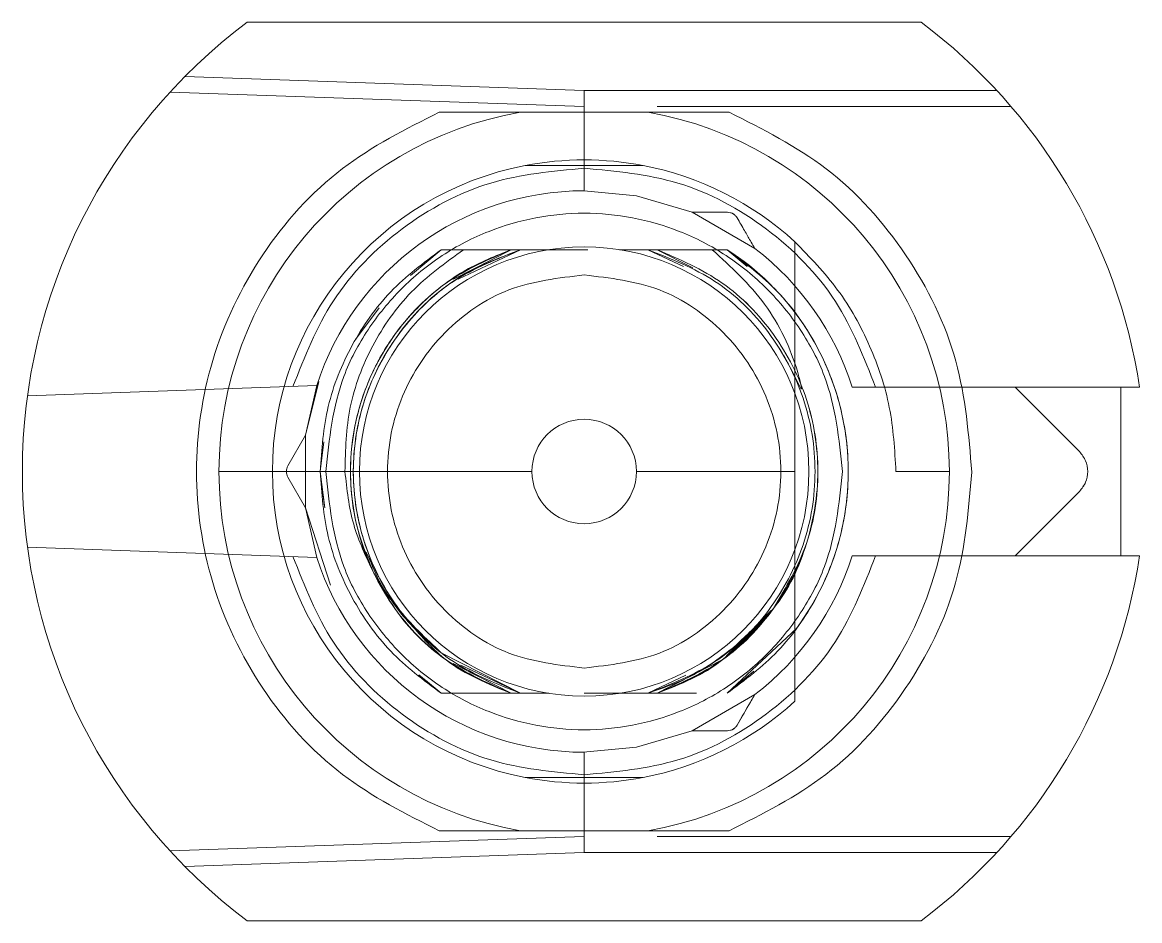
# Model space of a CAD drawing. Header units: millimetres. Extents: x -84 to 500, y -79 to 331.
# Drawn here: x 56.34 to 66.28, y 236.54 to 244.54 of the extents above; entities that cross this region are included whole.
import ezdxf
from ezdxf.lldxf.tags import DXFTag

# ---------------------------------------------------------------- set-up
doc = ezdxf.new("R2010")
doc.units = ezdxf.units.MM
tags = doc.linetypes.add('HIDDEN', pattern=[1.905, 1.27, -0.635]).pattern_tags.tags
tags[6:7] = [DXFTag(74, 4), DXFTag(75, 0), DXFTag(340, '0'), DXFTag(46, 1.0), DXFTag(50, 0.0), DXFTag(44, 0.0), DXFTag(45, 0.0)]
tags[4:5] = [DXFTag(74, 4), DXFTag(75, 0), DXFTag(340, '0'), DXFTag(46, 1.0), DXFTag(50, 0.0), DXFTag(44, 0.0), DXFTag(45, 0.0)]

msp = doc.modelspace()

# ---------------------------------------------------------------- linework, layer by layer
at = {"color": 7, "linetype": 'Continuous', "lineweight": 15}
for p, q in [((64.34, 244.54), (58.34, 244.54)), ((66.2834, 241.29), (66.115, 241.29)), ((66.115, 239.79), (66.115, 241.29)), ((58.565, 240.54), (58.09, 240.54)), ((58.565, 240.54), (60.8752, 240.54)), ((61.8048, 240.54), (63.215, 240.54)), ((64.59, 240.54), (64.115, 240.54)), ((66.2834, 239.79), (66.115, 239.79)), ((58.34, 236.54), (64.34, 236.54))]:
    msp.add_line(p, q, dxfattribs=at)
at = {"color": 7, "linetype": 'HIDDEN', "lineweight": 0}
for p, q in [((57.7875, 244.0585), (61.34, 243.9344)), ((61.34, 243.79), (57.6543, 243.9187)), ((61.34, 243.79), (61.34, 243.9343)), ((61.34, 243.9343), (65.0113, 243.9343)), ((61.34, 243.79), (61.34, 243.24)), ((65.1397, 243.79), (61.9903, 243.79)), ((61.34, 243.04), (61.34, 243.24)), ((62.2999, 242.8484), (62.615, 242.8484)), ((62.8591, 242.5255), (62.2999, 242.8484)), ((60.0665, 242.515), (59.793, 242.2858)), ((60.6891, 242.515), (60.0665, 242.515)), ((60.6891, 242.515), (60.1768, 242.2516)), ((60.2175, 242.2526), (60.774, 242.515)), ((60.774, 242.515), (60.2175, 242.2526)), ((60.2175, 242.2526), (60.774, 242.515)), ((60.774, 242.515), (60.2175, 242.2526)), ((61.0248, 242.515), (60.2674, 242.515)), ((60.2674, 242.515), (60.6891, 242.515)), ((61.3735, 242.515), (61.0248, 242.515)), ((62.6135, 242.515), (61.6552, 242.515)), ((61.906, 242.515), (62.2233, 242.3654)), ((62.2189, 242.3675), (61.906, 242.515)), ((62.3409, 242.515), (61.9909, 242.515)), ((61.9909, 242.515), (62.3409, 242.515)), ((62.3057, 242.3531), (61.9909, 242.515)), ((62.7918, 242.3656), (62.6135, 242.515)), ((59.5155, 241.9966), (59.3048, 241.715)), ((58.98, 241.3408), (58.8609, 240.8629)), ((56.3858, 241.215), (58.9599, 241.3049)), ((58.8609, 240.8629), (58.9599, 241.3049)), ((63.9337, 241.29), (66.115, 241.29)), ((65.1748, 241.29), (65.7481, 240.7168)), ((58.7034, 240.59), (58.8609, 240.8629)), ((58.8609, 240.8629), (58.8609, 240.2171)), ((59.0232, 240.8049), (58.99, 240.54)), ((58.99, 240.54), (59.0306, 240.2163)), ((58.99, 240.54), (59.0289, 240.2297)), ((58.8609, 240.2171), (58.7034, 240.49)), ((65.7481, 240.3632), (65.1748, 239.79)), ((58.9599, 239.7751), (58.8609, 240.2171)), ((58.8609, 240.2171), (59.0811, 239.529)), ((58.9599, 239.7751), (56.3858, 239.865)), ((66.115, 239.79), (63.9337, 239.79)), ((63.2292, 239.1424), (62.6135, 238.565)), ((60.774, 238.565), (60.0685, 238.9262)), ((62.5626, 238.859), (61.9909, 238.565)), ((62.5626, 238.8589), (61.9909, 238.565)), ((60.1751, 238.8293), (60.6891, 238.565)), ((60.6891, 238.565), (60.1751, 238.8293)), ((60.774, 238.565), (60.2419, 238.8159)), ((60.2419, 238.8159), (60.774, 238.565)), ((60.774, 238.565), (60.2419, 238.8159)), ((60.2419, 238.8159), (60.774, 238.565)), ((60.2421, 238.7948), (60.6891, 238.565)), ((60.6891, 238.565), (60.2421, 238.7948)), ((60.774, 238.565), (60.3041, 238.7866)), ((60.3042, 238.7865), (60.774, 238.565)), ((62.6135, 238.565), (62.8495, 238.7628)), ((59.869, 238.7304), (60.0665, 238.565)), ((59.9272, 238.6818), (60.0665, 238.565)), ((62.245, 238.7248), (61.906, 238.565)), ((61.906, 238.565), (62.245, 238.7248)), ((61.9909, 238.565), (62.232, 238.689)), ((60.3391, 238.565), (60.0665, 238.565)), ((60.0665, 238.565), (60.6891, 238.565)), ((60.774, 238.565), (61.0248, 238.565)), ((61.34, 238.565), (61.6081, 238.565)), ((61.4216, 238.565), (61.6552, 238.565)), ((61.6552, 238.565), (61.906, 238.565)), ((62.3409, 238.565), (61.9909, 238.565)), ((62.2999, 238.2316), (62.8591, 238.5545)), ((62.8591, 238.5545), (62.7016, 238.2816)), ((61.34, 237.84), (61.34, 238.04)), ((60.8156, 237.815), (60.8156, 237.815)), ((61.34, 237.84), (61.34, 237.29)), ((57.6543, 237.1613), (61.34, 237.29)), ((61.34, 237.29), (61.34, 237.1456)), ((61.9903, 237.29), (65.1397, 237.29)), ((61.34, 237.1456), (57.7875, 237.0215)), ((65.0113, 237.1457), (61.34, 237.1457))]:
    msp.add_line(p, q, dxfattribs=at)
at = {"color": 7, "linetype": 'HIDDEN', "lineweight": 0, "flags": 128}
for points in [[(61.34, 243.04), (61.8056, 242.9963), (62.2999, 242.8484)], [(60.0665, 242.515), (60.0665, 242.515)], [(60.0665, 242.515), (60.0665, 242.515)], [(60.0665, 242.515), (60.0665, 242.515)], [(60.0665, 242.515), (60.0665, 242.515)], [(60.0665, 242.515), (60.0665, 242.515)], [(60.0665, 242.515), (60.0665, 242.515)], [(60.0665, 242.515), (60.0665, 242.515)], [(61.0248, 242.515), (61.0248, 242.515)], [(61.6552, 242.515), (61.6552, 242.515)], [(62.6135, 242.515), (62.6135, 242.515)], [(62.6135, 242.515), (62.6135, 242.515)], [(62.6135, 242.515), (62.6135, 242.515)], [(62.6135, 242.515), (62.6135, 242.515)], [(62.6135, 242.515), (62.6135, 242.515)], [(62.6135, 242.515), (62.6135, 242.515)], [(62.6135, 242.515), (62.6135, 242.515)], [(62.6135, 242.515), (62.6135, 242.515)], [(60.3128, 242.3192), (60.3128, 242.3192)], [(59.5608, 241.5672), (59.5608, 241.5672)], [(63.2692, 241.3161), (63.273, 241.2875), (63.2731, 241.2786), (63.2729, 241.2773), (63.2725, 241.2764), (63.2723, 241.2763), (63.2723, 241.2762), (63.2722, 241.2762), (63.2722, 241.2762), (63.2722, 241.2762), (63.2722, 241.2762), (63.2722, 241.2762), (63.2723, 241.2762), (63.2725, 241.2762), (63.2726, 241.2762), (63.2726, 241.2762), (63.2726, 241.2762), (63.2726, 241.2762), (63.2726, 241.2762), (63.2725, 241.2762), (63.2723, 241.2761), (63.2721, 241.2761), (63.272, 241.276), (63.272, 241.276), (63.2719, 241.276), (63.2719, 241.276), (63.2719, 241.276), (63.2719, 241.276), (63.2716, 241.276), (63.2712, 241.2761), (63.2706, 241.2765), (63.2679, 241.2794), (63.2037, 241.4089), (63.1166, 241.5719)], [(60.0665, 238.565), (60.0665, 238.565)], [(60.774, 238.565), (60.774, 238.565)], [(60.774, 238.565), (60.774, 238.565)], [(60.774, 238.565), (60.774, 238.565)], [(60.774, 238.565), (60.774, 238.565)], [(60.774, 238.565), (60.774, 238.565)], [(60.774, 238.565), (60.774, 238.565)], [(60.774, 238.565), (60.774, 238.565)], [(60.774, 238.565), (60.774, 238.565)], [(61.906, 238.565), (61.906, 238.565)], [(61.906, 238.565), (61.906, 238.565)], [(61.906, 238.565), (61.906, 238.565)], [(61.906, 238.565), (61.906, 238.565)], [(61.906, 238.565), (61.906, 238.565)], [(62.6135, 238.565), (62.6135, 238.565)], [(62.2999, 238.2316), (61.8056, 238.0837), (61.3315, 238.04)]]:
    msp.add_lwpolyline(points, dxfattribs=at)
at = {"color": 7, "linetype": 'HIDDEN', "lineweight": 0}
msp.add_circle((61.34, 240.54), 2, dxfattribs=at)
at = {"color": 7, "linetype": 'Continuous', "lineweight": 15}
for radius, start, end in [(5, 126.8699, 233.1301), (5, 8.62693, 53.1301), (3.25, 100.06327, 180), (3.25, 0, 79.93673), (2.775, 100.89295, 180), (2.775, 79.10668, 100.89376), (2.775, 47.49336, 79.10705), (0.4648, 0, 180), (3.25, 180, 259.93673), (2.775, 180, 259.10705), (0.4648, 180, 0), (3.25, 280.06327, 0), (5, 306.8699, 351.37307), (2.775, 280.89324, 312.50663), (2.775, 259.10676, 280.89295)]:
    msp.add_arc((61.34, 240.54), radius, start, end, dxfattribs=at)
at = {"color": 7, "linetype": 'HIDDEN', "lineweight": 0}
for radius, start, end in [(2.5, 90, 162.18431), (2.5, 17.4576, 52.57976), (2.35, 323.50581, 57.18508), (2.5, 197.81569, 270), (2.5, 307.42024, 342.5424)]:
    msp.add_arc((61.34, 240.54), radius, start, end, dxfattribs=at)
at = {"color": 7, "linetype": 'Continuous', "lineweight": 15}
for points, knots in [([(60.0506, 237.34), (59.7516, 237.4909), (59.1399, 237.7997), (58.4378, 238.583), (57.9894, 239.5227), (57.8414, 240.54), (57.9894, 241.5573), (58.4378, 242.497), (59.1399, 243.2803), (59.7516, 243.5891), (60.0506, 243.74)], [0, 0, 0, 0, 0.122204, 0.25, 0.377796, 0.5, 0.622204, 0.75, 0.877796, 1, 1, 1, 1]), ([(60.7721, 243.74), (60.7716, 243.74), (60.7704, 243.74), (60.7587, 243.74), (60.7152, 243.74), (60.5187, 243.74), (60.2848, 243.74), (60.0886, 243.74), (60.0506, 243.74)], [0, 0, 0, 0, 0.016929, 0.039301, 0.081695, 0.236198, 0.852157, 1, 1, 1, 1]), ([(61.9079, 243.74), (61.732, 243.74), (61.3795, 243.74), (60.9864, 243.74), (60.794, 243.74), (60.7721, 243.74)], [0, 0, 0, 0, 0.4691002, 0.9396132, 1, 1, 1, 1]), ([(62.6294, 243.74), (62.4949, 243.74), (62.3211, 243.74), (62.1268, 243.74), (62.0462, 243.74), (61.9922, 243.74), (61.9526, 243.74), (61.9264, 243.74), (61.9124, 243.74), (61.9083, 243.74), (61.908, 243.74), (61.9079, 243.74)], [0, 0, 0, 0, 0.52193, 0.674707, 0.779637, 0.851731, 0.901665, 0.954566, 0.975881, 0.993094, 1, 1, 1, 1]), ([(62.6294, 243.74), (62.9291, 243.5888), (63.5423, 243.2795), (64.2403, 242.4946), (64.7058, 241.5529), (64.7624, 240.8685), (64.79, 240.534)], [0, 0, 0, 0, 0.24439, 0.5, 0.75561, 1, 1, 1, 1]), ([(61.8644, 243.265), (61.5743, 243.265), (61.2212, 243.265), (60.877, 243.265), (60.8156, 243.265)], [0, 0, 0, 0, 0.821497, 1, 1, 1, 1]), ([(63.215, 240.54), (63.215, 240.7349), (63.215, 241.2393), (63.215, 241.9211), (63.215, 242.3701), (63.215, 242.5857)], [0, 0, 0, 0, 0.246526, 0.63814, 1, 1, 1, 1]), ([(64.115, 240.54), (64.1036, 240.7318), (64.0807, 241.1153), (63.8959, 241.6645), (63.616, 242.1717), (63.3487, 242.4477), (63.215, 242.5857)], [0, 0, 0, 0, 0.25, 0.5, 0.75, 1, 1, 1, 1]), ([(64.79, 240.534), (64.7614, 240.2005), (64.7028, 239.5183), (64.2366, 238.5805), (63.5397, 237.7989), (62.9283, 237.4907), (62.6294, 237.34)], [0, 0, 0, 0, 0.244424, 0.5, 0.755576, 1, 1, 1, 1]), ([(63.215, 238.4943), (63.215, 238.9319), (63.215, 239.5348), (63.215, 240.3237), (63.215, 240.54)], [0, 0, 0, 0, 0.725757, 1, 1, 1, 1]), ([(60.8156, 237.815), (61.1057, 237.815), (61.4588, 237.815), (61.803, 237.815), (61.8644, 237.815)], [0, 0, 0, 0, 0.821486, 1, 1, 1, 1]), ([(60.7721, 237.34), (60.7716, 237.34), (60.7704, 237.34), (60.7587, 237.34), (60.7152, 237.34), (60.5187, 237.34), (60.2848, 237.34), (60.0886, 237.34), (60.0506, 237.34)], [0, 0, 0, 0, 0.0169294, 0.0393005, 0.081695, 0.2361978, 0.8521567, 1, 1, 1, 1]), ([(61.9079, 237.34), (61.732, 237.34), (61.3795, 237.34), (60.9864, 237.34), (60.794, 237.34), (60.7721, 237.34)], [0, 0, 0, 0, 0.4691, 0.939613, 1, 1, 1, 1]), ([(62.6294, 237.34), (62.4949, 237.34), (62.3211, 237.34), (62.1268, 237.34), (62.0462, 237.34), (61.9922, 237.34), (61.9526, 237.34), (61.9264, 237.34), (61.9124, 237.34), (61.9083, 237.34), (61.908, 237.34), (61.9079, 237.34)], [0, 0, 0, 0, 0.5219302, 0.6747067, 0.7796367, 0.8517307, 0.9016652, 0.9545658, 0.9758811, 0.9930943, 1, 1, 1, 1])]:
    msp.add_open_spline(points, degree=3, knots=knots, dxfattribs=at)
at = {"color": 7, "linetype": 'HIDDEN', "lineweight": 0}
for points, knots in [([(61.34, 243.24), (61.058, 243.2143), (60.4788, 243.1616), (59.6942, 242.7357), (59.0653, 242.1021), (58.8522, 241.561), (58.7484, 241.2975)], [0, 0, 0, 0, 0.2434225, 0.5, 0.7565775, 1, 1, 1, 1]), ([(61.34, 243.24), (61.6226, 243.2142), (62.2031, 243.1612), (62.9891, 242.7335), (63.6183, 242.0972), (63.8305, 241.5543), (63.9337, 241.29)], [0, 0, 0, 0, 0.243392, 0.5, 0.756608, 1, 1, 1, 1]), ([(59.04, 240.54), (59.0709, 240.8292), (59.1186, 241.2757), (59.4049, 241.8119), (59.7021, 242.1773), (60.0681, 242.4765), (60.6041, 242.7538), (61.34, 242.8958), (62.0757, 242.7538), (62.6118, 242.4766), (62.9777, 242.1775), (63.275, 241.812), (63.5614, 241.2759), (63.6091, 240.8292), (63.64, 240.54)], [0, 0, 0, 0, 0.119721, 0.184824, 0.25, 0.315102, 0.380279, 0.5, 0.619721, 0.684824, 0.75, 0.815102, 0.880279, 1, 1, 1, 1]), ([(62.615, 242.8484), (62.533, 242.8484), (62.4246, 242.8484), (62.3281, 242.8484), (62.3035, 242.8484), (62.3011, 242.8484), (62.2999, 242.8484)], [0, 0, 0, 0, 0.638677, 0.843739, 0.924999, 1, 1, 1, 1]), ([(62.615, 242.8484), (62.6237, 242.8477), (62.6411, 242.8464), (62.6655, 242.8358), (62.6869, 242.82), (62.6967, 242.8056), (62.7016, 242.7984)], [0, 0, 0, 0, 0.250801, 0.5, 0.7492, 1, 1, 1, 1]), ([(62.7016, 242.7984), (62.6975, 242.8049), (62.6919, 242.8137), (62.6785, 242.8259), (62.6711, 242.8312), (62.6656, 242.8347), (62.6597, 242.8379), (62.6512, 242.8418), (62.6334, 242.8477), (62.6228, 242.8481), (62.615, 242.8484)], [0, 0, 0, 0, 0.300148, 0.406676, 0.452606, 0.495873, 0.540099, 0.586724, 0.694539, 1, 1, 1, 1]), ([(62.8591, 242.5255), (62.8586, 242.5265), (62.8573, 242.5286), (62.845, 242.55), (62.8148, 242.6022), (62.7646, 242.6893), (62.7237, 242.7601), (62.7016, 242.7984)], [0, 0, 0, 0, 0.074114, 0.154923, 0.35991, 0.65372, 1, 1, 1, 1]), ([(60.2674, 242.515), (60.1045, 242.3978), (59.7808, 242.165), (59.44, 241.672), (59.2262, 241.1206), (59.216, 240.7326), (59.2109, 240.54)], [0, 0, 0, 0, 0.255054, 0.506739, 0.755054, 1, 1, 1, 1]), ([(60.6891, 242.515), (60.5518, 242.4602), (60.2773, 242.3506), (59.9214, 242.0806), (59.6273, 241.7475), (59.4112, 241.3582), (59.2815, 240.9323), (59.2464, 240.4893), (59.2996, 240.0458), (59.4116, 239.7722), (59.4675, 239.6354)], [0, 0, 0, 0, 0.125, 0.25, 0.375, 0.5, 0.625, 0.75, 0.875, 1, 1, 1, 1]), ([(60.6891, 238.565), (60.4892, 238.6517), (60.0893, 238.8252), (59.6281, 239.3035), (59.3288, 239.8883), (59.2263, 240.54), (59.3288, 241.1916), (59.6281, 241.7765), (60.0893, 242.2548), (60.4891, 242.4283), (60.6891, 242.515)], [0, 0, 0, 0, 0.125, 0.25, 0.375, 0.5, 0.625, 0.75, 0.875, 1, 1, 1, 1]), ([(60.0685, 238.9262), (59.9302, 239.0543), (59.6535, 239.3104), (59.3902, 239.8189), (59.2659, 240.3728), (59.2988, 240.9413), (59.4836, 241.4799), (59.8083, 241.9455), (60.2445, 242.3165), (60.5975, 242.4488), (60.774, 242.515)], [0, 0, 0, 0, 0.125, 0.25, 0.375001, 0.500001, 0.625001, 0.750001, 0.875, 1, 1, 1, 1]), ([(60.774, 242.515), (60.5672, 242.4341), (60.1535, 242.2723), (59.6712, 241.7958), (59.3574, 241.204), (59.2496, 240.54), (59.3573, 239.876), (59.6713, 239.2842), (60.1535, 238.8078), (60.5672, 238.6459), (60.774, 238.565)], [0, 0, 0, 0, 0.125, 0.25, 0.375, 0.5, 0.625, 0.75, 0.875, 1, 1, 1, 1]), ([(60.774, 242.515), (60.7736, 242.515), (60.7729, 242.515), (60.766, 242.515), (60.7394, 242.515), (60.7109, 242.515), (60.6891, 242.515)], [0, 0, 0, 0, 0.068863, 0.145381, 0.344814, 1, 1, 1, 1]), ([(60.774, 242.515), (60.7736, 242.515), (60.7729, 242.515), (60.766, 242.515), (60.7394, 242.515), (60.7109, 242.515), (60.6891, 242.515)], [0, 0, 0, 0, 0.068947, 0.145569, 0.345136, 1, 1, 1, 1]), ([(60.6891, 242.515), (60.7107, 242.515), (60.7388, 242.515), (60.766, 242.515), (60.7729, 242.515), (60.7737, 242.515), (60.774, 242.515)], [0, 0, 0, 0, 0.6595874, 0.8554208, 0.9305688, 1, 1, 1, 1]), ([(61.9909, 242.515), (61.9693, 242.515), (61.9412, 242.515), (61.914, 242.515), (61.9071, 242.515), (61.9064, 242.515), (61.906, 242.515)], [0, 0, 0, 0, 0.6593264, 0.8552765, 0.9305099, 1, 1, 1, 1]), ([(61.906, 242.515), (61.9063, 242.515), (61.9071, 242.515), (61.9139, 242.515), (61.9406, 242.515), (61.9691, 242.515), (61.9909, 242.515)], [0, 0, 0, 0, 0.06884, 0.145314, 0.344679, 1, 1, 1, 1]), ([(61.9909, 242.515), (61.9693, 242.515), (61.9412, 242.515), (61.9139, 242.515), (61.9071, 242.515), (61.9063, 242.515), (61.906, 242.515)], [0, 0, 0, 0, 0.659561, 0.855379, 0.930537, 1, 1, 1, 1]), ([(61.906, 242.515), (62.1128, 242.4341), (62.5265, 242.2723), (63.0087, 241.7957), (63.3226, 241.204), (63.4304, 240.54), (63.3227, 239.876), (63.0087, 239.2843), (62.5265, 238.8077), (62.1128, 238.6459), (61.906, 238.565)], [0, 0, 0, 0, 0.125, 0.25, 0.375, 0.5, 0.625, 0.75, 0.875, 1, 1, 1, 1]), ([(61.906, 238.565), (62.1128, 238.6459), (62.5265, 238.8077), (63.0087, 239.2843), (63.3227, 239.876), (63.4304, 240.54), (63.3226, 241.204), (63.0087, 241.7957), (62.5265, 242.2723), (62.1128, 242.4341), (61.906, 242.515)], [0, 0, 0, 0, 0.125, 0.25, 0.375, 0.5, 0.625, 0.75, 0.875, 1, 1, 1, 1]), ([(61.906, 242.515), (62.1128, 242.434), (62.5265, 242.2722), (63.0087, 241.7957), (63.3226, 241.204), (63.4304, 240.54), (63.3226, 239.876), (63.0087, 239.2843), (62.5265, 238.8078), (62.1128, 238.646), (61.906, 238.565)], [0, 0, 0, 0, 0.125, 0.25, 0.375, 0.5, 0.625, 0.75, 0.875, 1, 1, 1, 1]), ([(61.906, 238.565), (62.1128, 238.646), (62.5265, 238.8078), (63.0087, 239.2843), (63.3226, 239.876), (63.4304, 240.54), (63.3226, 241.204), (63.0087, 241.7957), (62.5265, 242.2722), (62.1128, 242.434), (61.906, 242.515)], [0, 0, 0, 0, 0.125, 0.25, 0.375, 0.5, 0.625, 0.75, 0.875, 1, 1, 1, 1]), ([(61.906, 242.5149), (62.1128, 242.434), (62.5265, 242.2722), (63.0087, 241.7957), (63.3226, 241.204), (63.4304, 240.54), (63.3226, 239.876), (63.0087, 239.2843), (62.5265, 238.8078), (62.1128, 238.646), (61.906, 238.565)], [0, 0, 0, 0, 0.125, 0.2499999, 0.3749997, 0.4999996, 0.6249996, 0.7499996, 0.8749997, 1, 1, 1, 1]), ([(61.906, 238.565), (62.1128, 238.646), (62.5265, 238.8078), (63.0087, 239.2843), (63.3226, 239.876), (63.4304, 240.54), (63.3226, 241.204), (63.0087, 241.7957), (62.5265, 242.2722), (62.1128, 242.434), (61.906, 242.5149)], [0, 0, 0, 0, 0.125, 0.25, 0.375, 0.5, 0.625, 0.75, 0.875, 1, 1, 1, 1]), ([(62.7154, 239.0101), (62.8247, 239.1087), (63.0955, 239.3531), (63.3477, 239.8925), (63.4546, 240.5389), (63.351, 241.192), (63.052, 241.7764), (62.5907, 242.2549), (62.1908, 242.4283), (61.9909, 242.515)], [0, 0, 0, 0, 0.101378, 0.251148, 0.400918, 0.550689, 0.700459, 0.85023, 1, 1, 1, 1]), ([(61.9909, 242.515), (62.1908, 242.4283), (62.5907, 242.2549), (63.052, 241.7764), (63.3509, 241.192), (63.4549, 240.5386), (63.3465, 239.8935), (63.1131, 239.3805), (62.8685, 239.1564), (62.7841, 239.0791)], [0, 0, 0, 0, 0.153218, 0.306436, 0.459655, 0.612873, 0.766091, 0.919309, 1, 1, 1, 1]), ([(61.9909, 238.565), (62.1908, 238.6517), (62.5907, 238.8252), (63.0519, 239.3035), (63.3512, 239.8883), (63.4536, 240.54), (63.3512, 241.1916), (63.0519, 241.7765), (62.5907, 242.2548), (62.1908, 242.4283), (61.9909, 242.515)], [0, 0, 0, 0, 0.1249999, 0.2499999, 0.3749998, 0.4999998, 0.6249998, 0.7499998, 0.8749999, 1, 1, 1, 1]), ([(61.9909, 242.515), (62.1908, 242.4283), (62.5907, 242.2549), (63.0519, 241.7764), (63.3509, 241.1919), (63.4545, 240.5389), (63.3478, 239.8924), (63.0929, 239.3492), (62.8184, 239.1018), (62.7055, 239.0001)], [0, 0, 0, 0, 0.149287, 0.298575, 0.447862, 0.59715, 0.746437, 0.895724, 1, 1, 1, 1]), ([(63.0249, 239.3213), (63.1361, 239.5087), (63.3584, 239.8836), (63.4517, 240.5413), (63.3517, 241.1913), (63.0517, 241.7766), (62.5907, 242.2548), (62.1908, 242.4283), (61.9909, 242.515)], [0, 0, 0, 0, 0.1666667, 0.3333333, 0.5, 0.6666666, 0.8333333, 1, 1, 1, 1]), ([(61.9909, 242.515), (62.1908, 242.4283), (62.5907, 242.2549), (63.0519, 241.7764), (63.351, 241.1919), (63.4542, 240.5392), (63.3491, 239.8913), (63.0676, 239.309), (62.7549, 239.032), (62.6054, 238.8995)], [0, 0, 0, 0, 0.144563, 0.289127, 0.43369, 0.578253, 0.722817, 0.86738, 1, 1, 1, 1]), ([(62.479, 242.515), (62.6458, 242.3623), (62.9796, 242.0568), (63.1937, 241.6044), (63.2599, 241.3517), (63.2693, 241.3161)], [0, 0, 0, 0, 0.461832, 0.924144, 1, 1, 1, 1]), ([(63.9337, 241.29), (63.9059, 241.29), (63.8507, 241.29), (63.7825, 241.29), (63.7335, 241.29), (63.7277, 241.29), (63.7248, 241.29)], [0, 0, 0, 0, 0.25862, 0.513617, 0.75609, 1, 1, 1, 1]), ([(63.64, 240.54), (63.6091, 240.2508), (63.5614, 239.8043), (63.2751, 239.2681), (62.9779, 238.9027), (62.6119, 238.6035), (62.0759, 238.3262), (61.34, 238.1842), (60.6043, 238.3262), (60.0682, 238.6034), (59.7023, 238.9025), (59.405, 239.268), (59.1186, 239.8041), (59.0709, 240.2508), (59.04, 240.54)], [0, 0, 0, 0, 0.119721, 0.184824, 0.25, 0.315102, 0.380279, 0.5, 0.619721, 0.684824, 0.75, 0.815102, 0.880279, 1, 1, 1, 1]), ([(59.4675, 239.6354), (59.3995, 239.7781), (59.2626, 240.065), (59.2282, 240.381), (59.2109, 240.54)], [0, 0, 0, 0, 0.497063, 1, 1, 1, 1]), ([(58.7484, 239.7825), (58.8522, 239.519), (59.0653, 238.9779), (59.6942, 238.3443), (60.4788, 237.9184), (61.058, 237.8657), (61.34, 237.84)], [0, 0, 0, 0, 0.243423, 0.5, 0.756577, 1, 1, 1, 1]), ([(59.4005, 239.8229), (59.4757, 239.6501), (59.6376, 239.2781), (60.0922, 238.8263), (60.4901, 238.6521), (60.6891, 238.565)], [0, 0, 0, 0, 0.302544, 0.651272, 1, 1, 1, 1]), ([(63.9337, 239.79), (63.8305, 239.5257), (63.6183, 238.9828), (62.9891, 238.3465), (62.2031, 237.9188), (61.6226, 237.8658), (61.34, 237.84)], [0, 0, 0, 0, 0.243392, 0.5, 0.756608, 1, 1, 1, 1]), ([(63.9337, 239.79), (63.906, 239.79), (63.8509, 239.79), (63.7827, 239.79), (63.7335, 239.79), (63.7277, 239.79), (63.7248, 239.79)], [0, 0, 0, 0, 0.2581054, 0.5125954, 0.7555938, 1, 1, 1, 1]), ([(59.4675, 239.6354), (59.5501, 239.5013), (59.7144, 239.2344), (59.9509, 239.0286), (60.0685, 238.9262)], [0, 0, 0, 0, 0.502467, 1, 1, 1, 1]), ([(63.0117, 239.3032), (62.8702, 239.1406), (62.5872, 238.8154), (62.1897, 238.6485), (61.9909, 238.565)], [0, 0, 0, 0, 0.5, 1, 1, 1, 1]), ([(62.6747, 238.9781), (62.7668, 239.0647), (62.875, 239.1664), (62.9791, 239.28), (63.001, 239.2995), (63.0079, 239.3033), (63.0103, 239.3037), (63.0112, 239.3035), (63.0116, 239.3033), (63.0117, 239.3032)], [0, 0, 0, 0, 0.805359, 0.945967, 0.982692, 0.993233, 0.996919, 0.998502, 1, 1, 1, 1]), ([(60.6891, 238.565), (60.4851, 238.6477), (60.1405, 238.7875), (59.8968, 239.065), (59.7974, 239.1782)], [0, 0, 0, 0, 0.5921104, 1, 1, 1, 1]), ([(62.7841, 239.0791), (62.7149, 239.0024), (62.4998, 238.7638), (62.1967, 238.6454), (61.9909, 238.565)], [0, 0, 0, 0, 0.321279, 1, 1, 1, 1]), ([(61.906, 238.565), (62.0452, 238.6132), (62.3236, 238.7096), (62.5577, 238.8886), (62.6747, 238.9781)], [0, 0, 0, 0, 0.5000007, 1, 1, 1, 1]), ([(60.774, 238.565), (60.7736, 238.565), (60.7729, 238.565), (60.766, 238.565), (60.7394, 238.565), (60.7109, 238.565), (60.6891, 238.565)], [0, 0, 0, 0, 0.0688677, 0.1454157, 0.3449093, 1, 1, 1, 1]), ([(60.6891, 238.565), (60.7107, 238.565), (60.7388, 238.565), (60.766, 238.565), (60.7729, 238.565), (60.7737, 238.565), (60.774, 238.565)], [0, 0, 0, 0, 0.659358, 0.855274, 0.930498, 1, 1, 1, 1]), ([(60.774, 238.565), (60.7736, 238.565), (60.7728, 238.565), (60.766, 238.565), (60.7394, 238.565), (60.7109, 238.565), (60.6891, 238.565)], [0, 0, 0, 0, 0.068948, 0.145582, 0.345171, 1, 1, 1, 1]), ([(61.906, 238.565), (61.9064, 238.565), (61.9071, 238.565), (61.914, 238.565), (61.9406, 238.565), (61.9691, 238.565), (61.9909, 238.565)], [0, 0, 0, 0, 0.068898, 0.145453, 0.344929, 1, 1, 1, 1]), ([(61.9909, 238.565), (61.9693, 238.565), (61.9412, 238.565), (61.914, 238.565), (61.9071, 238.565), (61.9063, 238.565), (61.906, 238.565)], [0, 0, 0, 0, 0.659471, 0.855328, 0.930516, 1, 1, 1, 1]), ([(62.7016, 238.2816), (62.7426, 238.3527), (62.7968, 238.4465), (62.845, 238.5301), (62.8574, 238.5514), (62.8586, 238.5535), (62.8591, 238.5545)], [0, 0, 0, 0, 0.638721, 0.843752, 0.925004, 1, 1, 1, 1]), ([(62.7016, 238.2816), (62.6967, 238.2744), (62.6869, 238.26), (62.6655, 238.2442), (62.6411, 238.2336), (62.6237, 238.2323), (62.615, 238.2316)], [0, 0, 0, 0, 0.250801, 0.5, 0.7492, 1, 1, 1, 1]), ([(62.615, 238.2316), (62.6227, 238.2319), (62.6331, 238.2323), (62.6504, 238.2379), (62.6587, 238.2416), (62.6645, 238.2447), (62.6702, 238.2482), (62.6778, 238.2536), (62.6918, 238.266), (62.6974, 238.275), (62.7016, 238.2816)], [0, 0, 0, 0, 0.300148, 0.406676, 0.452606, 0.495873, 0.540099, 0.586724, 0.694539, 1, 1, 1, 1]), ([(62.615, 238.2316), (62.533, 238.2316), (62.4246, 238.2316), (62.3281, 238.2316), (62.3035, 238.2316), (62.3011, 238.2316), (62.2999, 238.2316)], [0, 0, 0, 0, 0.6387178, 0.8437471, 0.9250006, 1, 1, 1, 1])]:
    msp.add_open_spline(points, degree=3, knots=knots, dxfattribs=at)
for points in [[(60.0665, 242.515), (59.9097, 242.3972), (59.5963, 242.1616), (59.2578, 241.6749), (59.0322, 241.1267), (59.0041, 240.7356), (58.99, 240.54)], [(60.0665, 242.515), (59.9097, 242.3972), (59.5963, 242.1616), (59.2578, 241.6749), (59.0322, 241.1267), (59.0041, 240.7356), (58.99, 240.54)], [(62.6135, 238.565), (62.7701, 238.6828), (63.0833, 238.9184), (63.424, 239.4051), (63.6413, 239.9533), (63.7144, 240.54), (63.6413, 241.1267), (63.424, 241.6749), (63.0833, 242.1616), (62.7701, 242.3972), (62.6135, 242.515)], [(61.34, 238.79), (61.111, 238.8163), (60.6529, 238.8689), (60.0703, 239.2736), (59.6811, 239.8521), (59.5444, 240.54), (59.6811, 241.2279), (60.0703, 241.8064), (60.6529, 242.2111), (61.111, 242.2637), (61.34, 242.29)], [(61.34, 242.29), (61.569, 242.2637), (62.0271, 242.2111), (62.6097, 241.8064), (62.9989, 241.2279), (63.1356, 240.54), (62.9989, 239.8521), (62.6097, 239.2736), (62.0271, 238.8689), (61.569, 238.8163), (61.34, 238.79)], [(65.7481, 240.7168), (65.7686, 240.691), (65.8096, 240.6393), (65.8271, 240.54), (65.8096, 240.4407), (65.7686, 240.389), (65.7481, 240.3632)], [(58.7034, 240.49), (58.6996, 240.4979), (58.692, 240.5137), (58.689, 240.54), (58.692, 240.5663), (58.6996, 240.5821), (58.7034, 240.59)], [(58.99, 240.54), (59.0041, 240.3444), (59.0322, 239.9533), (59.2578, 239.4051), (59.5963, 238.9184), (59.9097, 238.6828), (60.0665, 238.565)], [(58.99, 240.54), (59.0041, 240.3444), (59.0322, 239.9533), (59.2578, 239.4051), (59.5963, 238.9184), (59.9097, 238.6828), (60.0665, 238.565)], [(65.7481, 240.3632), (65.7691, 240.389), (65.8111, 240.4407), (65.8179, 240.5069), (65.8213, 240.54)], [(61.906, 238.565), (62.0452, 238.6132), (62.3236, 238.7096), (62.5577, 238.8886), (62.6747, 238.9781)]]:
    msp.add_open_spline(points, degree=3, dxfattribs=at)

doc.saveas('drawing.dxf')
